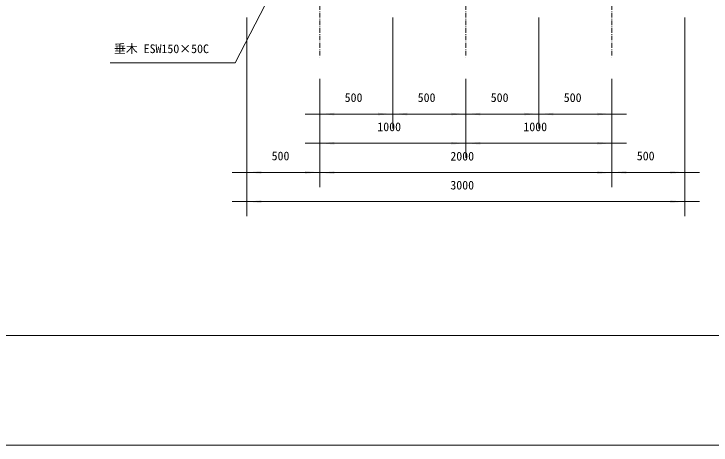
# Model space of a CAD drawing. Units: millimetres, scale not verified. Extents: x -9750 to 9750, y -6875 to 6875.
# Drawn here: x -7295 to -2522, y -6875 to -3925 of the extents above; entities that cross this region are included whole.
import ezdxf
from ezdxf.enums import TextEntityAlignment as Align

# ---------------------------------------------------------------- set-up
doc = ezdxf.new("R2010")
doc.units = ezdxf.units.MM
doc.header["$LTSCALE"] = 50
doc.linetypes.add('USER6', pattern=[1.041641, 0.625, -0.208282, 0.069427, -0.138931])
doc.layers.add('0-1_IMPORTED', color=30, linetype='Continuous', lineweight=18)
doc.styles.add('ＭＳ ゴシック', font='')
doc.styles.get('ＭＳ ゴシック').set_extended_font_data('MS Gothic')

msp = doc.modelspace()

# ---------------------------------------------------------------- linework, layer by layer
at = {"layer": '0-1_IMPORTED', "color": 1, "linetype": 'USER6'}
for p, q in [((-5201, 4780), (-5201, -4220)), ((-4201, 4780), (-4201, -4220)), ((-3201, 4780), (-3201, -4220))]:
    msp.add_line(p, q, dxfattribs=at)
at = {"layer": '0-1_IMPORTED', "color": 1}
for p, q in [((-5701, -3950), (-5701, -5109.12)), ((-5701, -3950), (-5701, -5309.12)), ((-4701, -3950), (-4701, -4710)), ((-4701, -3950), (-4701, -4710)), ((-3701, -3950), (-3701, -4710)), ((-3701, -3950), (-3701, -4710)), ((-2701, -3950), (-2701, -5109.12)), ((-2701, -3950), (-2701, -5309.12)), ((-5201, -4370), (-5201, -5109.12)), ((-5201, -4370), (-5201, -4710)), ((-5201, -4370), (-5201, -4910)), ((-5201, -4370), (-5201, -5110.87)), ((-4201, -4370), (-4201, -4710)), ((-4201, -4370), (-4201, -4710)), ((-4201, -4370), (-4201, -4910)), ((-4201, -4370), (-4201, -4910)), ((-3201, -4370), (-3201, -5109.12)), ((-3201, -4370), (-3201, -4710)), ((-3201, -4370), (-3201, -4910)), ((-3201, -4370), (-3201, -5110.87)), ((-5301, -4610), (-5201, -4610)), ((-5201, -4610), (-4701, -4610)), ((-4801, -4610), (-4701, -4610)), ((-4701, -4610), (-4601, -4610)), ((-4701, -4610), (-4201, -4610)), ((-4301, -4610), (-4201, -4610)), ((-4201, -4610), (-4101, -4610)), ((-4201, -4610), (-3701, -4610)), ((-3801, -4610), (-3701, -4610)), ((-3701, -4610), (-3601, -4610)), ((-3701, -4610), (-3201, -4610)), ((-3201, -4610), (-3101, -4610)), ((-5301, -4810), (-5201, -4810)), ((-5201, -4810), (-4201, -4810)), ((-4301, -4810), (-4201, -4810)), ((-4201, -4810), (-4101, -4810)), ((-4201, -4810), (-3201, -4810)), ((-3201, -4810), (-3101, -4810)), ((-5801, -5009.12), (-5701, -5009.12)), ((-5701, -5009.12), (-5201, -5009.12)), ((-5301, -5010.88), (-5201, -5010.88)), ((-5201, -5009.12), (-5101, -5009.12)), ((-5201, -5010.88), (-3201, -5010.88)), ((-3301, -5009.12), (-3201, -5009.12)), ((-3201, -5009.12), (-2701, -5009.12)), ((-3201, -5010.88), (-3101, -5010.88)), ((-2701, -5009.12), (-2601, -5009.12)), ((-5801, -5209.12), (-5701, -5209.12)), ((-5701, -5209.12), (-2701, -5209.12)), ((-2701, -5209.12), (-2601, -5209.12))]:
    msp.add_line(p, q, dxfattribs=at)
at = {"layer": '0-1_IMPORTED'}
for p, q in [((-4201, -4370), (-4201, -4660)), ((-4201, -4370), (-4201, -4660)), ((-3701, -4370), (-3701, -4660)), ((-3701, -4370), (-3701, -4660)), ((-9750, -6125), (9750, -6125))]:
    msp.add_line(p, q, dxfattribs=at)
msp.add_lwpolyline([(-9750, 6875), (9750, 6875), (9750, -6875), (-9750, -6875)], close=True, dxfattribs=at)
at = {"layer": '0-1_IMPORTED', "color": 1}
msp.add_lwpolyline([(-5401, -3525.46), (-5781, -4260), (-6636, -4260)], dxfattribs=at)
for points in [[(-5201, -4610), (-5101.01, -4601.25), (-5101.01, -4618.75)], [(-4701, -4610), (-4800.99, -4618.75), (-4800.99, -4601.25)], [(-4701, -4610), (-4601.01, -4601.25), (-4601.01, -4618.75)], [(-4201, -4610), (-4300.99, -4618.75), (-4300.99, -4601.25)], [(-4201, -4610), (-4101.01, -4601.25), (-4101.01, -4618.75)], [(-3701, -4610), (-3800.99, -4618.75), (-3800.99, -4601.25)], [(-3701, -4610), (-3601.01, -4601.25), (-3601.01, -4618.75)], [(-3201, -4610), (-3300.99, -4618.75), (-3300.99, -4601.25)], [(-5201, -4810), (-5101.01, -4801.25), (-5101.01, -4818.75)], [(-4201, -4810), (-4300.99, -4818.75), (-4300.99, -4801.25)], [(-4201, -4810), (-4101.01, -4801.25), (-4101.01, -4818.75)], [(-3201, -4810), (-3300.99, -4818.75), (-3300.99, -4801.25)], [(-5701, -5009.12), (-5601.01, -5000.38), (-5601.01, -5017.87)], [(-5201, -5009.12), (-5300.99, -5017.87), (-5300.99, -5000.38)], [(-5201, -5010.88), (-5101.01, -5002.13), (-5101.01, -5019.62)], [(-3201, -5010.88), (-3300.99, -5019.62), (-3300.99, -5002.13)], [(-3201, -5009.12), (-3101.01, -5000.38), (-3101.01, -5017.87)], [(-2701, -5009.12), (-2800.99, -5017.87), (-2800.99, -5000.38)], [(-5701, -5209.12), (-5601.01, -5200.38), (-5601.01, -5217.87)], [(-2701, -5209.12), (-2800.99, -5217.87), (-2800.99, -5200.38)]]:
    msp.add_solid(points, dxfattribs=at)

# ---------------------------------------------------------------- texts
at = {"layer": '0-1_IMPORTED', "color": 7, "style": 'ＭＳ ゴシック'}
for s, p in [('垂木 ESW150×50C', (-6609.94, -4211.02)), ('500', (-5030.38, -4545.18)), ('500', (-4530.38, -4545.18)), ('500', (-4030.38, -4545.18)), ('500', (-3530.38, -4545.18)), ('1000', (-4806.83, -4745.18)), ('1000', (-3806.83, -4745.18)), ('500', (-5530.37, -4944.31)), ('500', (-3030.37, -4944.31)), ('2000', (-4306.83, -4946.06)), ('3000', (-4306.83, -5144.31))]:
    msp.add_text(s, height=59.71, dxfattribs=at).set_placement(p, align=Align.BOTTOM_LEFT)

doc.saveas('drawing.dxf')
